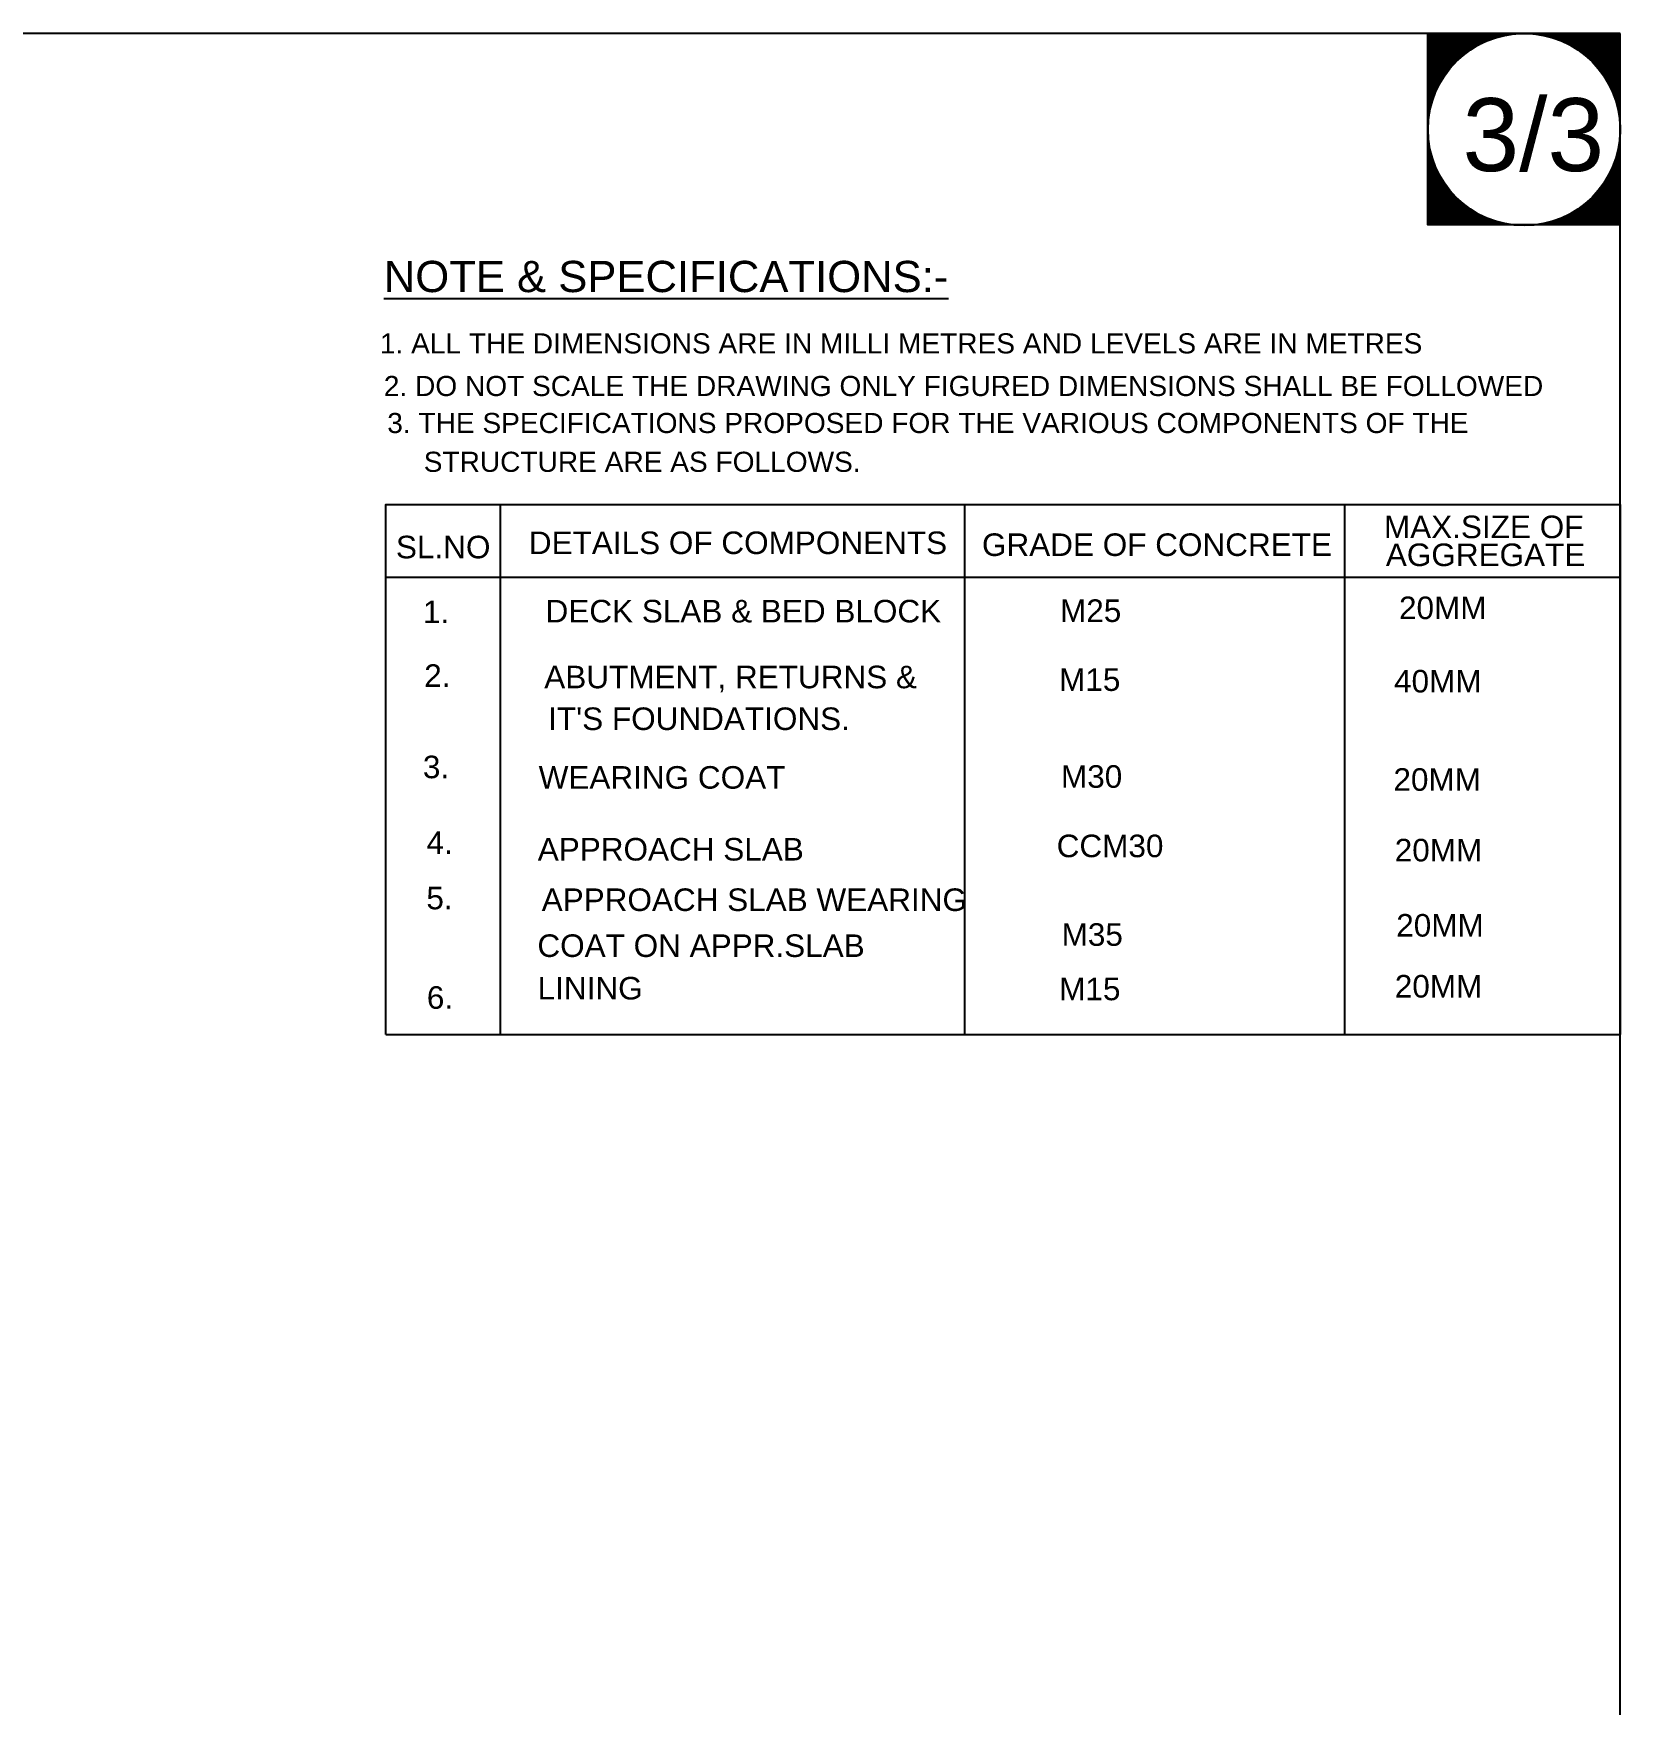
# Model space of a CAD drawing. Header units: millimetres. Extents: x 114438 to 125218, y -166310 to 12693.
# Drawn here: x 121036 to 125218, y 8292 to 12693 of the extents above; entities that cross this region are included whole.
import ezdxf

# ---------------------------------------------------------------- set-up
doc = ezdxf.new("R2010")
doc.units = ezdxf.units.MM
doc.header["$MEASUREMENT"] = 0
for name, color, linetype in [('DIMENSION', 7, 'Continuous'), ('DRAWING', 7, 'Continuous'), ('TEXT', 7, 'Continuous')]:
    doc.layers.add(name, color=color, linetype=linetype)
doc.styles.get("Standard").update_dxf_attribs({"font": 'arial.ttf'})

msp = doc.modelspace()

# ---------------------------------------------------------------- hatches: boundary and pattern name
at = {"layer": 'DIMENSION'}
h = msp.add_hatch(dxfattribs=at)
h.set_pattern_fill('ANSI31', color=256, scale=0.64029, style=0)
h.set_pattern_definition([(45, (-1877054.7579, -29416467.68025), (-0.056594179655, 0.056594179655), [])])
h.paths.add_polyline_path([(124708.6, 12190.4), (124923.9, 12190.4, -0.369025), (124710.4, 12440.4, -0.414214), (124963.4, 12693.4), (124708.6, 12693.4)])
h.paths.add_polyline_path([(125216.5, 12440.4), (125216.5, 12693.4), (124963.4, 12693.4, -0.414214)])
h.paths.add_polyline_path([(125216.5, 12440.4, -0.369025), (125002.9, 12190.4), (125216.5, 12190.4)])

# ---------------------------------------------------------------- linework, layer by layer
msp.add_lwpolyline([(125216.5, 12693.4), (124708.6, 12693.4), (124708.6, 12190.4), (125216.5, 12190.4)], close=True, dxfattribs=at)
msp.add_circle((124963.4, 12440.4), 253.1, dxfattribs=at)
at = {"layer": 'DRAWING'}
msp.add_lwpolyline([(125216.5, 12693.4), (114437.7, 12693.4), (114437.7, 4535.7), (125216.5, 4535.7)], close=True, dxfattribs=at)
msp.add_lwpolyline([(121964.9, 10056.7), (125216.5, 10056.7)], dxfattribs=at)
at = {"layer": 'TEXT'}
for p, q in [((122265.9, 11453.1), (122265.9, 10056.6)), ((123489.1, 11453.4), (123489.1, 10056.7)), ((124490.4, 11453.5), (124490.4, 10056.7)), ((121964.2, 11261.3), (125217.5, 11261.3))]:
    msp.add_line(p, q, dxfattribs=at)
msp.add_lwpolyline([(121964.9, 10056.7), (121964.9, 11453.1), (125216.5, 11453.1), (125216.5, 10056.7)], dxfattribs=at)

# ---------------------------------------------------------------- texts
for s, height, p in [('%%UNOTE & SPECIFICATIONS:-', 82.246, (121959.4, 12012.2)), ('1. ALL THE DIMENSIONS ARE IN MILLI METRES AND LEVELS ARE IN METRES', 52.964, (121949.1, 11850.7)), ('2. DO NOT SCALE THE DRAWING ONLY FIGURED DIMENSIONS SHALL BE FOLLOWED', 52.964, (121959.5, 11738.5)), ('3. THE SPECIFICATIONS PROPOSED FOR THE VARIOUS COMPONENTS OF THE', 52.964, (121968.5, 11641)), ('STRUCTURE ARE AS FOLLOWS.', 52.964, (122064.6, 11538.8)), ('MAX.SIZE OF', 59.4, (124594.1, 11364.2)), ('SL.NO', 59.4, (121991.4, 11311.1)), ('DETAILS OF COMPONENTS', 59.4, (122341.5, 11322.3)), ('  GRADE OF CONCRETE', 59.4, (123489.1, 11317.3)), ('AGGREGATE', 59.4, (124599.1, 11290.7)), ('1.', 59.4, (122062.4, 11140.5)), ('DECK SLAB & BED BLOCK', 59.4, (122385.6, 11142.3)), ('M25', 59.4, (123740.8, 11143.5)), ('20MM', 59.4, (124633.8, 11151)), ('2.', 59.4, (122065.9, 10972.5)), ('ABUTMENT, RETURNS &', 59.4, (122382.1, 10968.9)), ('M15', 59.4, (123738.4, 10961.9)), ('40MM', 59.4, (124620.7, 10957.8)), ("IT'S FOUNDATIONS.", 59.4, (122392.4, 10858.9)), ('3.', 59.4, (122062.4, 10732)), ('WEARING COAT', 59.4, (122367.4, 10704.4)), ('M30', 59.4, (123743.3, 10706.8)), ('20MM', 59.4, (124619.1, 10698.9)), ('4.', 59.4, (122071.9, 10532.8)), ('APPROACH SLAB', 59.4, (122365, 10515.2)), ('CCM30  ', 59.4, (123732, 10524)), ('20MM', 59.4, (124622.5, 10512.9)), ('5.', 59.4, (122071.6, 10386.8)), ('APPROACH SLAB WEARING', 59.4, (122375.3, 10382.3)), ('M35', 59.4, (123745, 10290.6)), ('20MM', 59.4, (124626.5, 10314.9)), ('COAT ON APPR.SLAB', 59.4, (122364.1, 10261.3)), ('20MM', 59.4, (124622.7, 10154.4)), ('6.', 59.4, (122072.8, 10124.8)), ('LINING', 59.4, (122364.7, 10149.3)), ('M15', 59.4, (123738.6, 10147.3))]:
    msp.add_text(s, height=height, dxfattribs=at).set_placement(p)
at = {"layer": 'TEXT', "insert": (124801.1, 12522.9), "char_height": 192.09, "width": 272.61, "attachment_point": 1}
msp.add_mtext('3/3', dxfattribs=at)

doc.saveas('drawing.dxf')
